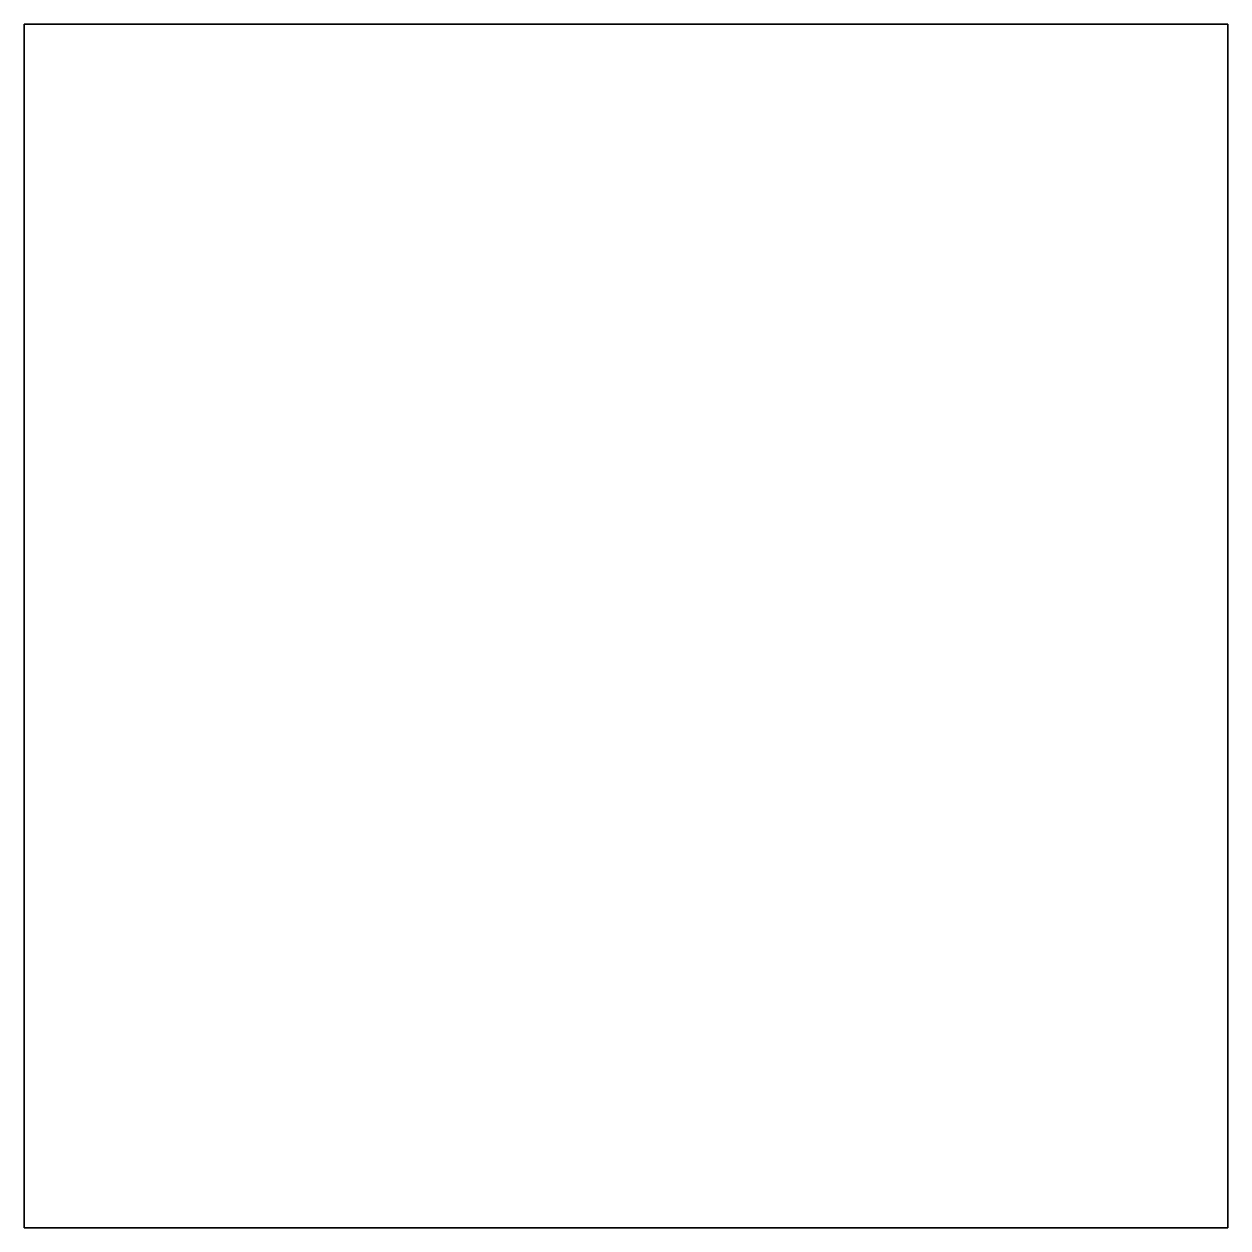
# Model space of a CAD drawing. Extents: x 0 to 20, y 0 to 20.
import ezdxf

# ---------------------------------------------------------------- set-up
doc = ezdxf.new("R2010")
doc.units = 0
doc.header["$MEASUREMENT"] = 0
doc.layers.get('0').update_dxf_attribs({"linetype": 'CONTINUOUS'})

msp = doc.modelspace()

# ---------------------------------------------------------------- meshes
mesh = msp.add_polyface()
corners = [(0, 0), (20, 0), (20, 20), (0, 20), (0, 0, 20), (20, 0, 20), (20, 20, 20), (0, 20, 20)]
mesh.append_faces([[corners[k] for k in face] for face in [(1, 2, 3, 0), (7, 6, 5, 4), (4, 5, 1, 0), (5, 6, 2, 1), (6, 7, 3, 2), (7, 4, 0, 3)]])

doc.saveas('drawing.dxf')
